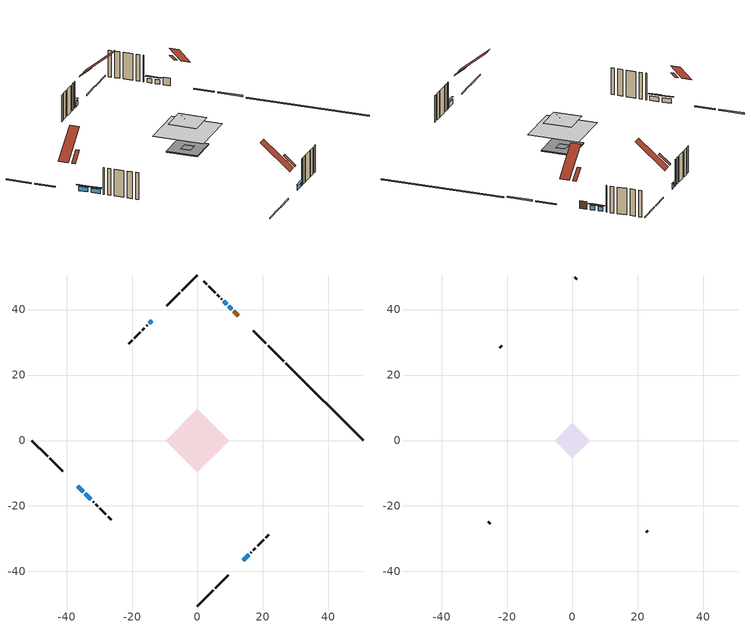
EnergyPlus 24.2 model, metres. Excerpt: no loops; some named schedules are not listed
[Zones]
conditioned space
 floor outside (Floor1 construction): -1.83,0 0,1.83 1.83,0 0,-1.83 z0.3
 floor adiabatic (Floor4 construction): -5.88,0 0,5.88 5.88,0 0,-5.88 z0.3
 floor adiabatic (AdiabaticFloorConstruction): -9.7,0 0,9.7 9.7,0 0,-9.7 z5.18
 floor foundation (Slab1 construction): -5.88,0.06 -0.06,5.88 5.88,-0.06 0.06,-5.88 z0
 wall outside (RimJoist1 construction): 0,-50.56 4.82,-45.74 / -50.56,0 -45.74,-4.82 / 0,50.56 -4.82,45.74 / 26.38,24.18 21.55,29.01 z0.3:0.6
 wall outside (RimJoist2 construction): 5.48,-45.08 9.4,-41.17 / -45.08,-5.48 -41.17,-9.4 / -5.48,45.08 -9.4,41.17 / 20.9,29.66 16.98,33.58 z0.3:0.6
 wall outside (AdiabaticWallConstruction 1): 12.47,38.09 11.11,39.45 z0.3:2.33
 wall outside (AdiabaticWallConstruction): 10.45,40.11 9.59,40.97 / -36.65,-13.91 -34.93,-15.63 / -13.91,36.65 -14.77,35.79 / 13.91,-36.65 15.63,-34.93 / 8.93,41.63 8.07,42.49 / -34.27,-16.29 -32.55,-18.01 z0.3:1.52
 wall outside (Wall1 construction): 16.29,-34.27 16.42,-34.14 / -31.89,-18.67 -31.76,-18.8 / -15.43,35.13 -15.56,35 / 7.41,43.15 7.28,43.28 z0.3:7.62
 wall outside (Wall2 construction): 17.08,-33.48 17.69,-32.87 / -31.1,-19.46 -30.49,-20.07 / -16.21,34.35 -16.82,33.74 / 6.63,43.93 6.02,44.54 z0.3:7.62
 wall outside (Wall3 construction): 18.34,-32.22 20.19,-30.37 / -29.84,-20.72 -27.99,-22.57 / -17.48,33.08 -19.33,31.23 / 5.36,45.2 3.51,47.05 z0.3:7.62
 wall outside (Wall4 construction): 20.85,-29.71 21.82,-28.74 / -27.33,-23.23 -26.36,-24.2 / -19.99,30.58 -20.95,29.61 / 2.86,47.71 1.89,48.67 z0.3:7.62
 wall foundation (FoundationWall1 construction): 50.56,0 27.03,23.53 z0:0.3
 window (WindowConstruction): 10.45,40.11 9.59,40.97 z0.3:1.52
 window (WindowConstruction 1): -36.65,-13.91 -34.93,-15.63 z0.3:1.52
 window (WindowConstruction 2): -13.91,36.65 -14.77,35.79 z0.3:1.52
 window (WindowConstruction 3): 13.91,-36.65 15.63,-34.93 z0.3:1.52
 window (WindowConstruction 4): 8.93,41.63 8.07,42.49 z0.3:1.52
 window (WindowConstruction 5): -34.27,-16.29 -32.55,-18.01 z0.3:1.52
 door (Door): 12.47,38.09 11.11,39.45 z0.3:2.33
 ceiling adiabatic (AdiabaticFloorConstruction): 0,-9.7 9.7,0 0,9.7 -9.7,0 z5.18
 roof outside (Roof3 construction): 0,1.68 -1.68,0 0,-1.68 1.68,0 z7.62
 roof outside (Roof4 construction): 13.25,-37.31,7.62 11.12,-35.18,10.13 10.43,-35.87,10.13 12.56,-38,7.62; -37.31,-13.25,7.62 -35.18,-11.12,10.13 -35.87,-10.43,10.13 -38,-12.56,7.62; -13.25,37.31,7.62 -11.12,35.18,10.13 -10.43,35.87,10.13 -12.56,38,7.62; 13.13,37.43,7.62 11,35.31,10.13 11.69,34.61,10.13 13.82,36.74,7.62
attic - vented
 floor to conditioned space (Floor2 construction Reversed): -5.37,0 0,5.37 5.37,0 0,-5.37 z7.62
 floor to conditioned space (Floor3 construction Reversed): -3.63,0 0,3.63 3.63,0 0,-3.63 z7.62
 wall outside (Wall5 construction): 22.47,-28.09 23.05,-27.51 / -25.71,-24.85 -25.13,-25.43 / -21.61,28.95 -22.18,28.38 / 1.23,49.33 0.66,49.9 z0.3:7.62
 roof outside (Roof1 construction): 11.9,-38.66,7.62 6.22,-32.98,14.31 4.37,-34.83,14.31 10.05,-40.51,7.62; -38.66,-11.9,7.62 -32.98,-6.22,14.31 -34.83,-4.37,14.31 -40.51,-10.05,7.62; -11.9,38.66,7.62 -6.22,32.98,14.31 -4.37,34.83,14.31 -10.05,40.51,7.62; 14.48,36.08,7.62 8.8,30.41,14.31 10.64,28.56,14.31 16.32,34.24,7.62
shading: 9.26,41.3 10.78,39.78 11.1,40.11 9.59,41.62 z1.98; -34.6,-15.96 -36.98,-13.58 -37.3,-13.91 -34.93,-16.28 z1.98; -15.1,35.47 -13.58,36.98 -13.91,37.3 -15.42,35.79 z1.98; 15.96,-34.6 13.58,-36.98 13.91,-37.3 16.28,-34.93 z1.98; 7.75,42.82 9.26,41.3 9.58,41.63 8.07,43.14 z1.98; -32.22,-18.34 -34.6,-15.96 -34.92,-16.29 -32.55,-18.66 z1.98
[Building]
Building 1: Terrain=Suburbs
[Site:Location]
Inuvik AP_NT: Latitude {deg}=68.3; Longitude {deg}=-133.48; Time Zone {hr}=-8; Elevation {m}=68; Keep Site Location Information=Yes
[Site:GroundTemperature:Shallow]
-13.1493, -15.9729, -16.199, -14.859, -9.47991, -4.12585, 0.51584, 3.45624, 3.70604, 1.31452, -3.2088, -8.39862
[Site:WaterMainsTemperature]
Calculation Method=Schedule; Temperature Schedule=mains temperature schedule
[Material] Roughness=Rough; Thermal Absorptance=0.9
Name | Thickness {m} | Conductivity {W/m-K} | Density {kg/m3} | Specific Heat {J/kg-K} | Solar Absorptance | Visible Absorptance
asphalt or fiberglass shingles | 0.00635 | 0.162714 | 1121.4 | 1465.45 | 0.4 | 0.4
ceiling loosefill ins | 0.169333 | 0.0480833 | 16.02 | 1046.75 | 0.7 | 0.7
ceiling stud and cavity | 0.1397 | 0.0992955 | 65.682 | 1177.47 | 0.7 | 0.7
ceiling stud and cavity 1 | 0.1397 | 0.102503 | 65.682 | 1177.47 | 0.7 | 0.7
concrete 4.0 in. | 0.1016 | 1.803125 | 2242.8 | 837.4 | 0.7 | 0.7
concrete 8.0 in. | 0.2032 | 1.803125 | 2242.8 | 837.4 | 0.7 | 0.7
door material | 0.04445 | 0.053851 | 512.64 | 1214.23 | 0.7 | 0.7
exterior vertical ins | 0.00139922 | 0.029427 | 32.04 | 1214.23 | 0.7 | 0.7
floor covering | 0.0127 | 0.0433444 | 54.468 | 1339.84 | 0.6 | 0.6
floor rigid ins; rim joist rigid ins; wall rigid ins 1 | 0.103632 | 0.029427 | 32.04 | 1214.23 | 0.7 | 0.7
floor rigid ins 1; wall rigid ins 2 | 0.512978 | 0.029427 | 32.04 | 1214.23 | 0.7 | 0.7
floor stud and cavity | 0.1397 | 0.151351 | 92.3553 | 1139.71 | 0.7 | 0.7
floor stud and cavity 1 | 0.1397 | 0.160962 | 92.3553 | 1139.71 | 0.7 | 0.7
floor stud and cavity 2 | 0.1397 | 1.75129 | 37.0049 | 1207.88 | 0.7 | 0.7
furniture material conditioned space 1 | 0.1524 | 0.115458 | 640.8 | 1214.23 | 0.6 | 0.6
gypsum board | 0.0127 | 0.160291 | 801 | 837.4 | 0.6 | 0.6
gypsum board 1 | 0.0127 | 0.160291 | 801 | 837.4 | 0.7 | 0.7
osb sheathing 0.5 in. | 0.0127 | 0.115458 | 512.64 | 1214.23 | 0.7 | 0.7
osb sheathing 0.75 in. | 0.01905 | 0.115458 | 512.64 | 1214.23 | 0.7 | 0.7
osb sheathing 2.0 in. | 0.0508 | 0.115458 | 512.64 | 1214.23 | 0.7 | 0.7
rim joist stud and cavity | 0.0508 | 0.0689235 | 125.044 | 1163.47 | 0.6 | 0.6
rim joist stud and cavity 1 | 0.0508 | 0.0690886 | 125.044 | 1163.47 | 0.6 | 0.6
roof rigid ins; wall rigid ins | 0.051816 | 0.029427 | 32.04 | 1214.23 | 0.7 | 0.7
roof stud and cavity | 0.2032 | 0.284982 | 78.34581 | 1123.46 | 0.7 | 0.7
roof stud and cavity 1 | 0.2032 | 0.214545 | 78.34581 | 1123.46 | 0.7 | 0.7
wall stud and cavity | 0.1397 | 0.0853101 | 139.0536 | 1170.24 | 0.7 | 0.7
wall stud and cavity 1 | 0.1397 | 0.0764338 | 139.0536 | 1170.24 | 0.7 | 0.7
wall stud and cavity 2 | 0.1397 | 0.385153 | 139.0536 | 1170.24 | 0.7 | 0.7
wall stud and cavity 3 | 0.1397 | 0.508607 | 139.0536 | 1170.24 | 0.7 | 0.7
wall stud and cavity 4 | 0.0889 | 6.1454 | 50.32683 | 1063.81 | 0.6 | 0.6
wall stud and cavity 5 | 0.0889 | 0.380278 | 52.3479 | 1209.89 | 0.7 | 0.7
wall stud and cavity 6 | 0.0889 | 0.391764 | 83.0341 | 1211.67 | 0.7 | 0.7
wood siding | 0.0254 | 0.102417 | 544.68 | 1172.36 | 0.4 | 0.4
wood siding 1 | 0.00254 | 0.102417 | 544.68 | 1172.36 | 0.4 | 0.4
wood siding 2; wood siding 3; wood siding 4 | 0.0254 | 0.102417 | 544.68 | 1172.36 | 0.7 | 0.7
[WindowMaterial:SimpleGlazingSystem]
WindowMaterial: U-Factor {W/m2-K}=2.78619; Solar Heat Gain Coefficient=0.6
[Construction]
AdiabaticFloorConstruction: floor stud and cavity 2, floor rigid ins 1, osb sheathing 0.75 in., floor covering
AdiabaticWallConstruction: wood siding 3, wall rigid ins 2, wall stud and cavity 5, gypsum board
AdiabaticWallConstruction 1: wood siding 4, wall rigid ins 2, wall stud and cavity 5, gypsum board
Door: door material
Floor1 construction: floor stud and cavity, floor rigid ins, osb sheathing 0.75 in., floor covering
Floor2 construction Reversed: gypsum board, ceiling stud and cavity, ceiling loosefill ins
Floor3 construction Reversed: gypsum board, ceiling stud and cavity 1, ceiling loosefill ins
Floor4 construction: floor stud and cavity 1, floor rigid ins, osb sheathing 0.75 in., floor covering
FoundationWall1 construction: concrete 8.0 in., gypsum board 1
furniture construction conditioned space 1: furniture material conditioned space 1
PartitionWallConstruction: gypsum board, wall stud and cavity 6, gypsum board
RimJoist1 construction: wood siding 2, rim joist rigid ins, osb sheathing 2.0 in., rim joist stud and cavity
RimJoist2 construction: wood siding 2, rim joist rigid ins, osb sheathing 2.0 in., rim joist stud and cavity 1
Roof1 construction: asphalt or fiberglass shingles
Roof3 construction: asphalt or fiberglass shingles, roof rigid ins, osb sheathing 0.75 in., roof stud and cavity, gypsum board
Roof4 construction: asphalt or fiberglass shingles, roof rigid ins, osb sheathing 0.75 in., roof stud and cavity 1, gypsum board
Slab1 construction: concrete 4.0 in.
Wall1 construction: wood siding, wall rigid ins, osb sheathing 0.5 in., wall stud and cavity, gypsum board
Wall2 construction: wood siding, wall rigid ins, osb sheathing 0.5 in., wall stud and cavity 1, gypsum board
Wall3 construction: wood siding, wall rigid ins 1, osb sheathing 0.5 in., wall stud and cavity 2, gypsum board
Wall4 construction: wood siding, wall rigid ins 1, osb sheathing 0.5 in., wall stud and cavity 3, gypsum board
Wall5 construction: wood siding 1, wall stud and cavity 4
WindowConstruction; WindowConstruction 1; WindowConstruction 2; WindowConstruction 3; WindowConstruction 4; WindowConstruction 5: WindowMaterial
[Zone] Multiplier=1; Part of Total Floor Area=Yes
Name | Volume {m3}
attic - vented | 82.1141
conditioned space | 402.2
[Space]
Name | Zone | Volume {m3}
attic - vented 1 | attic - vented | 82.1141
conditioned space 1 | conditioned space | 402.2
[ZoneInfiltration:EffectiveLeakageArea]
infil attic - vented 1: Zone or Space=attic - vented 1; Schedule=Always On Discrete; Effective Air Leakage Area {cm2}=2457.95; Stack Coefficient=0.000974136; Wind Coefficient=2.10877e-05
[ZoneMixing]
whole house fan mix: Zone or Space=attic - vented; Schedule=Always On Continuous; Design Flow Rate Calculation Method=Flow/Zone; Design Flow Rate {m3/s}=0; Source Zone or Space=conditioned space
[SurfaceProperty:ExposedFoundationPerimeter]
Slab1: Exposed Perimeter Calculation Method=TotalExposedPerimeter; Total Exposed Perimeter {m}=33.272
[InternalMass] Zone or ZoneList=conditioned space; Space or SpaceList=conditioned space 1
Name | Construction | Surface Area {m2}
furniture mass conditioned space 1 | furniture construction conditioned space 1 | 133.301
partition wall mass | PartitionWallConstruction | 264.071
[Lights]
interior lighting: Zone or ZoneList or Space or SpaceList=conditioned space 1; Schedule=interior lighting schedule; Design Level Calculation Method=LightingLevel; Lighting Level {W}=343.2; Return Air Fraction=0; Fraction Radiant=0.6; Fraction Visible=0.2; Fraction Replaceable=1
[People]
occupants: Zone or ZoneList or Space or SpaceList=conditioned space 1; Number of People Schedule=occupants schedule; Number of People Calculation Method=People; Number of People=3; Fraction Radiant=0.314171; Sensible Heat Fraction=0.56303; Activity Level Schedule=occupants activity schedule; Carbon Dioxide Generation Rate {m3/s-W}=0; Enable ASHRAE 55 Comfort Warnings=No; Mean Radiant Temperature Calculation Type=EnclosureAveraged
[ElectricEquipment] Zone or ZoneList or Space or SpaceList=conditioned space 1; Design Level Calculation Method=EquipmentLevel
Name | Schedule | Design Level {W} | Fraction Latent | Fraction Radiant | Fraction Lost
clothes dryer | clothes dryer schedule | 140.772 | 0.015 | 0.081 | 0.85
clothes washer | clothes washer schedule | 32.1985 | 0.03 | 0.162 | 0.7
cooking range | cooking range schedule | 215.147 | 0.08 | 0.432 | 0.2
dishwasher | dishwasher schedule | 66.8632 | 0.3 | 0.18 | 0.4
fridge | fridge schedule | 72.9452 | 0 | 0.6 | 0
mech vent bath fan 0 | mech vent bath fan 0 schedule | 25.1 | 0 | 0 | 1
mech vent house fan | mech vent house fan schedule | 0 | 0 | 0 | 1
mech vent house fan cfis | mech vent house fan cfis schedule | 0 | 0 | 0 | 0
mech vent range fan 0 | mech vent range fan 0 schedule | 57 | 0 | 0 | 1
misc plug loads | misc plug loads schedule | 494.7 | 0.045 | 0.513 | 0.1
whole house fan | Always On Discrete | 0 | 0 | 0 | 1
[OtherEquipment] Zone or ZoneList or Space or SpaceList=conditioned space 1; Design Level Calculation Method=EquipmentLevel
Name | Fuel Type | Schedule | Design Level {W} | Fraction Latent | Fraction Radiant | Fraction Lost
clothes dryer 1 | Electricity | clothes dryer schedule | 0 | 0.015 | 0.081 | 0.85
cooking range 1 | Electricity | cooking range schedule | 0 | 0.08 | 0.432 | 0.2
general water use latent | None | general water use schedule | 62.594 | 1 | 0 | 0
general water use sensible | None | general water use schedule | -61.6891 | 0 | 0.6 | 0
mech vent house fan latent load | None | Always On Discrete | 0 | 1 | 0 | 0
mech vent house fan sensible load | None | Always On Discrete | 0 | 0 | 0 | 0
water heater energy adjustment1 | FuelOilNo2 | Always On Discrete | 0.01 | 0 | 0 | 1
[ZoneInfiltration:DesignFlowRate] Zone or ZoneList or Space or SpaceList=conditioned space 1; Schedule=Always On Discrete; Design Flow Rate Calculation Method=Flow/Zone; Design Flow Rate {m3/s}=0
infil flow; natural vent flow; whole house fan flow
[Foundation:Kiva]
Foundation Kiva 1: Initial Indoor Air Temperature {C}=18; Wall Height Above Grade {m}=0.300015; Wall Depth Below Slab {m}=0.2032; Custom Block Material Name 1=exterior vertical ins; Custom Block Depth 1 {m}=0.300015; Custom Block X Position 1 {m}=0.2159; Custom Block Z Position 1 {m}=0
[Foundation:Kiva:Settings]
Soil Conductivity {W/m-K}=0.849921; Soil Density {kg/m3}=1842.3; Soil Specific Heat {J/kg-K}=418.7; Ground Solar Absorptivity=0.9; Ground Thermal Absorptivity=0.9; Ground Surface Roughness {m}=0.03; Far-Field Width {m}=40; Deep-Ground Boundary Condition=ZeroFlux; Deep-Ground Depth {m}=40; Minimum Cell Dimension {m}=0.2; Maximum Cell Growth Coefficient=3; Simulation Timestep=Timestep
[Exterior:Lights]
exterior lighting: Schedule=exterior lighting schedule; Design Level {W}=75.6
[Schedule:Constant]
Name | Hourly Value
Always On Continuous; mech vent house fan schedule; mech vent house fan cfis schedule; Always On Discrete | 1
occupants activity schedule | 117.228
fridge schedule | 0
[Schedule:Week:Daily]
interior lighting schedule Week Rule - Jan1-Jan27: interior lighting schedule day, interior lighting schedule day, interior lighting schedule day, interior lighting schedule day, interior lighting schedule day, interior lighting schedule day, interior lighting schedule day, interior lighting schedule default day, interior lighting schedule default day, interior lighting schedule default day, interior lighting schedule default day, interior lighting schedule default day
interior lighting schedule Week Rule - Jan28-Feb3: interior lighting schedule day, interior lighting schedule day, interior lighting schedule day, interior lighting schedule day, interior lighting schedule day 1, interior lighting schedule day 1, interior lighting schedule day 1, interior lighting schedule default day, interior lighting schedule default day, interior lighting schedule default day, interior lighting schedule default day, interior lighting schedule default day
interior lighting schedule Week Rule - Feb4-Feb24: interior lighting schedule day 1, interior lighting schedule day 1, interior lighting schedule day 1, interior lighting schedule day 1, interior lighting schedule day 1, interior lighting schedule day 1, interior lighting schedule day 1, interior lighting schedule default day, interior lighting schedule default day, interior lighting schedule default day, interior lighting schedule default day, interior lighting schedule default day
interior lighting schedule Week Rule - Feb25-Mar3: interior lighting schedule day 1, interior lighting schedule day 1, interior lighting schedule day 1, interior lighting schedule day 1, interior lighting schedule day 2, interior lighting schedule day 2, interior lighting schedule day 2, interior lighting schedule default day, interior lighting schedule default day, interior lighting schedule default day, interior lighting schedule default day, interior lighting schedule default day
interior lighting schedule Week Rule - Mar4-Mar31: interior lighting schedule day 2, interior lighting schedule day 2, interior lighting schedule day 2, interior lighting schedule day 2, interior lighting schedule day 2, interior lighting schedule day 2, interior lighting schedule day 2, interior lighting schedule default day, interior lighting schedule default day, interior lighting schedule default day, interior lighting schedule default day, interior lighting schedule default day
interior lighting schedule Week Rule - Apr1-Apr28: interior lighting schedule day 3, interior lighting schedule day 3, interior lighting schedule day 3, interior lighting schedule day 3, interior lighting schedule day 3, interior lighting schedule day 3, interior lighting schedule day 3, interior lighting schedule default day, interior lighting schedule default day, interior lighting schedule default day, interior lighting schedule default day, interior lighting schedule default day
interior lighting schedule Week Rule - Apr29-May5: interior lighting schedule day 3, interior lighting schedule day 3, interior lighting schedule day 4, interior lighting schedule day 4, interior lighting schedule day 4, interior lighting schedule day 4, interior lighting schedule day 4, interior lighting schedule default day, interior lighting schedule default day, interior lighting schedule default day, interior lighting schedule default day, interior lighting schedule default day
interior lighting schedule Week Rule - May6-May26: interior lighting schedule day 4, interior lighting schedule day 4, interior lighting schedule day 4, interior lighting schedule day 4, interior lighting schedule day 4, interior lighting schedule day 4, interior lighting schedule day 4, interior lighting schedule default day, interior lighting schedule default day, interior lighting schedule default day, interior lighting schedule default day, interior lighting schedule default day
interior lighting schedule Week Rule - May27-Jun2: interior lighting schedule day 4, interior lighting schedule day 4, interior lighting schedule day 4, interior lighting schedule day 4, interior lighting schedule day 4, interior lighting schedule day 5, interior lighting schedule day 5, interior lighting schedule default day, interior lighting schedule default day, interior lighting schedule default day, interior lighting schedule default day, interior lighting schedule default day
interior lighting schedule Week Rule - Jun3-Jun30: interior lighting schedule day 5, interior lighting schedule day 5, interior lighting schedule day 5, interior lighting schedule day 5, interior lighting schedule day 5, interior lighting schedule day 5, interior lighting schedule day 5, interior lighting schedule default day, interior lighting schedule default day, interior lighting schedule default day, interior lighting schedule default day, interior lighting schedule default day
interior lighting schedule Week Rule - Jul1-Jul28: interior lighting schedule day 6, interior lighting schedule day 6, interior lighting schedule day 6, interior lighting schedule day 6, interior lighting schedule day 6, interior lighting schedule day 6, interior lighting schedule day 6, interior lighting schedule default day, interior lighting schedule default day, interior lighting schedule default day, interior lighting schedule default day, interior lighting schedule default day
interior lighting schedule Week Rule - Jul29-Aug4: interior lighting schedule day 6, interior lighting schedule day 6, interior lighting schedule day 6, interior lighting schedule day 7, interior lighting schedule day 7, interior lighting schedule day 7, interior lighting schedule day 7, interior lighting schedule default day, interior lighting schedule default day, interior lighting schedule default day, interior lighting schedule default day, interior lighting schedule default day
interior lighting schedule Week Rule - Aug5-Aug25: interior lighting schedule day 7, interior lighting schedule day 7, interior lighting schedule day 7, interior lighting schedule day 7, interior lighting schedule day 7, interior lighting schedule day 7, interior lighting schedule day 7, interior lighting schedule default day, interior lighting schedule default day, interior lighting schedule default day, interior lighting schedule default day, interior lighting schedule default day
interior lighting schedule Week Rule - Aug26-Sep1: interior lighting schedule day 7, interior lighting schedule day 7, interior lighting schedule day 7, interior lighting schedule day 7, interior lighting schedule day 7, interior lighting schedule day 7, interior lighting schedule day 8, interior lighting schedule default day, interior lighting schedule default day, interior lighting schedule default day, interior lighting schedule default day, interior lighting schedule default day
interior lighting schedule Week Rule - Sep2-Sep29: interior lighting schedule day 8, interior lighting schedule day 8, interior lighting schedule day 8, interior lighting schedule day 8, interior lighting schedule day 8, interior lighting schedule day 8, interior lighting schedule day 8, interior lighting schedule default day, interior lighting schedule default day, interior lighting schedule default day, interior lighting schedule default day, interior lighting schedule default day
interior lighting schedule Week Rule - Sep30-Oct6: interior lighting schedule day 8, interior lighting schedule day 9, interior lighting schedule day 9, interior lighting schedule day 9, interior lighting schedule day 9, interior lighting schedule day 9, interior lighting schedule day 9, interior lighting schedule default day, interior lighting schedule default day, interior lighting schedule default day, interior lighting schedule default day, interior lighting schedule default day
interior lighting schedule Week Rule - Oct7-Oct27: interior lighting schedule day 9, interior lighting schedule day 9, interior lighting schedule day 9, interior lighting schedule day 9, interior lighting schedule day 9, interior lighting schedule day 9, interior lighting schedule day 9, interior lighting schedule default day, interior lighting schedule default day, interior lighting schedule default day, interior lighting schedule default day, interior lighting schedule default day
interior lighting schedule Week Rule - Oct28-Nov3: interior lighting schedule day 9, interior lighting schedule day 9, interior lighting schedule day 9, interior lighting schedule day 9, interior lighting schedule day 10, interior lighting schedule day 10, interior lighting schedule day 10, interior lighting schedule default day, interior lighting schedule default day, interior lighting schedule default day, interior lighting schedule default day, interior lighting schedule default day
interior lighting schedule Week Rule - Nov4-Nov24: interior lighting schedule day 10, interior lighting schedule day 10, interior lighting schedule day 10, interior lighting schedule day 10, interior lighting schedule day 10, interior lighting schedule day 10, interior lighting schedule day 10, interior lighting schedule default day, interior lighting schedule default day, interior lighting schedule default day, interior lighting schedule default day, interior lighting schedule default day
interior lighting schedule Week Rule - Nov25-Dec1: interior lighting schedule day 10, interior lighting schedule day 10, interior lighting schedule day 10, interior lighting schedule day 10, interior lighting schedule day 10, interior lighting schedule day 10, interior lighting schedule day 11, interior lighting schedule default day, interior lighting schedule default day, interior lighting schedule default day, interior lighting schedule default day, interior lighting schedule default day
interior lighting schedule Week Rule - Dec2-Dec31: interior lighting schedule day 11, interior lighting schedule day 11, interior lighting schedule day 11, interior lighting schedule day 11, interior lighting schedule day 11, interior lighting schedule day 11, interior lighting schedule day 11, interior lighting schedule default day, interior lighting schedule default day, interior lighting schedule default day, interior lighting schedule default day, interior lighting schedule default day
occupants schedule Week Rule - Jan1-Dec31: occupants schedule day, occupants schedule day, occupants schedule day, occupants schedule day, occupants schedule day, occupants schedule day, occupants schedule day, occupants schedule default day, occupants schedule default day, occupants schedule default day, occupants schedule default day, occupants schedule default day
clothes dryer schedule Week Rule - Jan1-Dec31: clothes dryer schedule day, clothes dryer schedule day, clothes dryer schedule day, clothes dryer schedule day, clothes dryer schedule day, clothes dryer schedule day, clothes dryer schedule day, clothes dryer schedule default day, clothes dryer schedule default day, clothes dryer schedule default day, clothes dryer schedule default day, clothes dryer schedule default day
clothes washer schedule Week Rule - Jan1-Dec31: clothes washer schedule day, clothes washer schedule day, clothes washer schedule day, clothes washer schedule day, clothes washer schedule day, clothes washer schedule day, clothes washer schedule day, clothes washer schedule default day, clothes washer schedule default day, clothes washer schedule default day, clothes washer schedule default day, clothes washer schedule default day
cooking range schedule Week Rule - Jan1-Dec31: cooking range schedule day, cooking range schedule day, cooking range schedule day, cooking range schedule day, cooking range schedule day, cooking range schedule day, cooking range schedule day, cooking range schedule default day, cooking range schedule default day, cooking range schedule default day, cooking range schedule default day, cooking range schedule default day
dishwasher schedule Week Rule - Jan1-Dec31: dishwasher schedule day, dishwasher schedule day, dishwasher schedule day, dishwasher schedule day, dishwasher schedule day, dishwasher schedule day, dishwasher schedule day, dishwasher schedule default day, dishwasher schedule default day, dishwasher schedule default day, dishwasher schedule default day, dishwasher schedule default day
mech vent bath fan 0 schedule Week Rule - Jan1-Dec31: mech vent bath fan 0 schedule day, mech vent bath fan 0 schedule day, mech vent bath fan 0 schedule day, mech vent bath fan 0 schedule day, mech vent bath fan 0 schedule day, mech vent bath fan 0 schedule day, mech vent bath fan 0 schedule day, mech vent bath fan 0 schedule default day, mech vent bath fan 0 schedule default day, mech vent bath fan 0 schedule default day, mech vent bath fan 0 schedule default day, mech vent bath fan 0 schedule default day
mech vent range fan 0 schedule Week Rule - Jan1-Dec31: mech vent range fan 0 schedule day, mech vent range fan 0 schedule day, mech vent range fan 0 schedule day, mech vent range fan 0 schedule day, mech vent range fan 0 schedule day, mech vent range fan 0 schedule day, mech vent range fan 0 schedule day, mech vent range fan 0 schedule default day, mech vent range fan 0 schedule default day, mech vent range fan 0 schedule default day, mech vent range fan 0 schedule default day, mech vent range fan 0 schedule default day
misc plug loads schedule Week Rule - Jan1-Dec31: misc plug loads schedule day, misc plug loads schedule day, misc plug loads schedule day, misc plug loads schedule day, misc plug loads schedule day, misc plug loads schedule day, misc plug loads schedule day, misc plug loads schedule default day, misc plug loads schedule default day, misc plug loads schedule default day, misc plug loads schedule default day, misc plug loads schedule default day
general water use schedule Week Rule - Jan1-Dec31: general water use schedule day, general water use schedule day, general water use schedule day, general water use schedule day, general water use schedule day, general water use schedule day, general water use schedule day, general water use schedule default day, general water use schedule default day, general water use schedule default day, general water use schedule default day, general water use schedule default day
exterior lighting schedule Week Rule - Jan1-Jan27: exterior lighting schedule day, exterior lighting schedule day, exterior lighting schedule day, exterior lighting schedule day, exterior lighting schedule day, exterior lighting schedule day, exterior lighting schedule day, exterior lighting schedule default day, exterior lighting schedule default day, exterior lighting schedule default day, exterior lighting schedule default day, exterior lighting schedule default day
exterior lighting schedule Week Rule - Jan28-Feb3: exterior lighting schedule day, exterior lighting schedule day, exterior lighting schedule day, exterior lighting schedule day, exterior lighting schedule day 1, exterior lighting schedule day 1, exterior lighting schedule day 1, exterior lighting schedule default day, exterior lighting schedule default day, exterior lighting schedule default day, exterior lighting schedule default day, exterior lighting schedule default day
exterior lighting schedule Week Rule - Feb4-Feb24: exterior lighting schedule day 1, exterior lighting schedule day 1, exterior lighting schedule day 1, exterior lighting schedule day 1, exterior lighting schedule day 1, exterior lighting schedule day 1, exterior lighting schedule day 1, exterior lighting schedule default day, exterior lighting schedule default day, exterior lighting schedule default day, exterior lighting schedule default day, exterior lighting schedule default day
exterior lighting schedule Week Rule - Feb25-Mar3: exterior lighting schedule day 1, exterior lighting schedule day 1, exterior lighting schedule day 1, exterior lighting schedule day 1, exterior lighting schedule day 2, exterior lighting schedule day 2, exterior lighting schedule day 2, exterior lighting schedule default day, exterior lighting schedule default day, exterior lighting schedule default day, exterior lighting schedule default day, exterior lighting schedule default day
exterior lighting schedule Week Rule - Mar4-Mar31: exterior lighting schedule day 2, exterior lighting schedule day 2, exterior lighting schedule day 2, exterior lighting schedule day 2, exterior lighting schedule day 2, exterior lighting schedule day 2, exterior lighting schedule day 2, exterior lighting schedule default day, exterior lighting schedule default day, exterior lighting schedule default day, exterior lighting schedule default day, exterior lighting schedule default day
exterior lighting schedule Week Rule - Apr1-Apr28: exterior lighting schedule day 3, exterior lighting schedule day 3, exterior lighting schedule day 3, exterior lighting schedule day 3, exterior lighting schedule day 3, exterior lighting schedule day 3, exterior lighting schedule day 3, exterior lighting schedule default day, exterior lighting schedule default day, exterior lighting schedule default day, exterior lighting schedule default day, exterior lighting schedule default day
exterior lighting schedule Week Rule - Apr29-May5: exterior lighting schedule day 3, exterior lighting schedule day 3, exterior lighting schedule day 4, exterior lighting schedule day 4, exterior lighting schedule day 4, exterior lighting schedule day 4, exterior lighting schedule day 4, exterior lighting schedule default day, exterior lighting schedule default day, exterior lighting schedule default day, exterior lighting schedule default day, exterior lighting schedule default day
exterior lighting schedule Week Rule - May6-May26: exterior lighting schedule day 4, exterior lighting schedule day 4, exterior lighting schedule day 4, exterior lighting schedule day 4, exterior lighting schedule day 4, exterior lighting schedule day 4, exterior lighting schedule day 4, exterior lighting schedule default day, exterior lighting schedule default day, exterior lighting schedule default day, exterior lighting schedule default day, exterior lighting schedule default day
exterior lighting schedule Week Rule - May27-Jun2: exterior lighting schedule day 4, exterior lighting schedule day 4, exterior lighting schedule day 4, exterior lighting schedule day 4, exterior lighting schedule day 4, exterior lighting schedule day 5, exterior lighting schedule day 5, exterior lighting schedule default day, exterior lighting schedule default day, exterior lighting schedule default day, exterior lighting schedule default day, exterior lighting schedule default day
exterior lighting schedule Week Rule - Jun3-Jun30: exterior lighting schedule day 5, exterior lighting schedule day 5, exterior lighting schedule day 5, exterior lighting schedule day 5, exterior lighting schedule day 5, exterior lighting schedule day 5, exterior lighting schedule day 5, exterior lighting schedule default day, exterior lighting schedule default day, exterior lighting schedule default day, exterior lighting schedule default day, exterior lighting schedule default day
exterior lighting schedule Week Rule - Jul1-Jul28: exterior lighting schedule day 6, exterior lighting schedule day 6, exterior lighting schedule day 6, exterior lighting schedule day 6, exterior lighting schedule day 6, exterior lighting schedule day 6, exterior lighting schedule day 6, exterior lighting schedule default day, exterior lighting schedule default day, exterior lighting schedule default day, exterior lighting schedule default day, exterior lighting schedule default day
exterior lighting schedule Week Rule - Jul29-Aug4: exterior lighting schedule day 6, exterior lighting schedule day 6, exterior lighting schedule day 6, exterior lighting schedule day 7, exterior lighting schedule day 7, exterior lighting schedule day 7, exterior lighting schedule day 7, exterior lighting schedule default day, exterior lighting schedule default day, exterior lighting schedule default day, exterior lighting schedule default day, exterior lighting schedule default day
exterior lighting schedule Week Rule - Aug5-Aug25: exterior lighting schedule day 7, exterior lighting schedule day 7, exterior lighting schedule day 7, exterior lighting schedule day 7, exterior lighting schedule day 7, exterior lighting schedule day 7, exterior lighting schedule day 7, exterior lighting schedule default day, exterior lighting schedule default day, exterior lighting schedule default day, exterior lighting schedule default day, exterior lighting schedule default day
exterior lighting schedule Week Rule - Aug26-Sep1: exterior lighting schedule day 7, exterior lighting schedule day 7, exterior lighting schedule day 7, exterior lighting schedule day 7, exterior lighting schedule day 7, exterior lighting schedule day 7, exterior lighting schedule day 8, exterior lighting schedule default day, exterior lighting schedule default day, exterior lighting schedule default day, exterior lighting schedule default day, exterior lighting schedule default day
exterior lighting schedule Week Rule - Sep2-Sep29: exterior lighting schedule day 8, exterior lighting schedule day 8, exterior lighting schedule day 8, exterior lighting schedule day 8, exterior lighting schedule day 8, exterior lighting schedule day 8, exterior lighting schedule day 8, exterior lighting schedule default day, exterior lighting schedule default day, exterior lighting schedule default day, exterior lighting schedule default day, exterior lighting schedule default day
exterior lighting schedule Week Rule - Sep30-Oct6: exterior lighting schedule day 8, exterior lighting schedule day 9, exterior lighting schedule day 9, exterior lighting schedule day 9, exterior lighting schedule day 9, exterior lighting schedule day 9, exterior lighting schedule day 9, exterior lighting schedule default day, exterior lighting schedule default day, exterior lighting schedule default day, exterior lighting schedule default day, exterior lighting schedule default day
exterior lighting schedule Week Rule - Oct7-Oct27: exterior lighting schedule day 9, exterior lighting schedule day 9, exterior lighting schedule day 9, exterior lighting schedule day 9, exterior lighting schedule day 9, exterior lighting schedule day 9, exterior lighting schedule day 9, exterior lighting schedule default day, exterior lighting schedule default day, exterior lighting schedule default day, exterior lighting schedule default day, exterior lighting schedule default day
exterior lighting schedule Week Rule - Oct28-Nov3: exterior lighting schedule day 9, exterior lighting schedule day 9, exterior lighting schedule day 9, exterior lighting schedule day 9, exterior lighting schedule day 10, exterior lighting schedule day 10, exterior lighting schedule day 10, exterior lighting schedule default day, exterior lighting schedule default day, exterior lighting schedule default day, exterior lighting schedule default day, exterior lighting schedule default day
exterior lighting schedule Week Rule - Nov4-Nov24: exterior lighting schedule day 10, exterior lighting schedule day 10, exterior lighting schedule day 10, exterior lighting schedule day 10, exterior lighting schedule day 10, exterior lighting schedule day 10, exterior lighting schedule day 10, exterior lighting schedule default day, exterior lighting schedule default day, exterior lighting schedule default day, exterior lighting schedule default day, exterior lighting schedule default day
exterior lighting schedule Week Rule - Nov25-Dec1: exterior lighting schedule day 10, exterior lighting schedule day 10, exterior lighting schedule day 10, exterior lighting schedule day 10, exterior lighting schedule day 10, exterior lighting schedule day 10, exterior lighting schedule day 11, exterior lighting schedule default day, exterior lighting schedule default day, exterior lighting schedule default day, exterior lighting schedule default day, exterior lighting schedule default day
exterior lighting schedule Week Rule - Dec2-Dec31: exterior lighting schedule day 11, exterior lighting schedule day 11, exterior lighting schedule day 11, exterior lighting schedule day 11, exterior lighting schedule day 11, exterior lighting schedule day 11, exterior lighting schedule day 11, exterior lighting schedule default day, exterior lighting schedule default day, exterior lighting schedule default day, exterior lighting schedule default day, exterior lighting schedule default day
[Schedule:Year]
interior lighting schedule: interior lighting schedule Week Rule - Jan1-Jan27, 1, 1, 1, 27, interior lighting schedule Week Rule - Jan28-Feb3, 1, 28, 2, 3, interior lighting schedule Week Rule - Feb4-Feb24, 2, 4, 2, 24, interior lighting schedule Week Rule - Feb25-Mar3, 2, 25, 3, 3, interior lighting schedule Week Rule - Mar4-Mar31, 3, 4, 3, 31, interior lighting schedule Week Rule - Apr1-Apr28, 4, 1, 4, 28, interior lighting schedule Week Rule - Apr29-May5, 4, 29, 5, 5, interior lighting schedule Week Rule - May6-May26, 5, 6, 5, 26, interior lighting schedule Week Rule - May27-Jun2, 5, 27, 6, 2, interior lighting schedule Week Rule - Jun3-Jun30, 6, 3, 6, 30, interior lighting schedule Week Rule - Jul1-Jul28, 7, 1, 7, 28, interior lighting schedule Week Rule - Jul29-Aug4, 7, 29, 8, 4, interior lighting schedule Week Rule - Aug5-Aug25, 8, 5, 8, 25, interior lighting schedule Week Rule - Aug26-Sep1, 8, 26, 9, 1, interior lighting schedule Week Rule - Sep2-Sep29, 9, 2, 9, 29, interior lighting schedule Week Rule - Sep30-Oct6, 9, 30, 10, 6, interior lighting schedule Week Rule - Oct7-Oct27, 10, 7, 10, 27, interior lighting schedule Week Rule - Oct28-Nov3, 10, 28, 11, 3, interior lighting schedule Week Rule - Nov4-Nov24, 11, 4, 11, 24, interior lighting schedule Week Rule - Nov25-Dec1, 11, 25, 12, 1, interior lighting schedule Week Rule - Dec2-Dec31, 12, 2, 12, 31
occupants schedule: occupants schedule Week Rule - Jan1-Dec31, 1, 1, 12, 31
clothes dryer schedule: clothes dryer schedule Week Rule - Jan1-Dec31, 1, 1, 12, 31
clothes washer schedule: clothes washer schedule Week Rule - Jan1-Dec31, 1, 1, 12, 31
cooking range schedule: cooking range schedule Week Rule - Jan1-Dec31, 1, 1, 12, 31
dishwasher schedule: dishwasher schedule Week Rule - Jan1-Dec31, 1, 1, 12, 31
mech vent bath fan 0 schedule: mech vent bath fan 0 schedule Week Rule - Jan1-Dec31, 1, 1, 12, 31
mech vent range fan 0 schedule: mech vent range fan 0 schedule Week Rule - Jan1-Dec31, 1, 1, 12, 31
misc plug loads schedule: misc plug loads schedule Week Rule - Jan1-Dec31, 1, 1, 12, 31
general water use schedule: general water use schedule Week Rule - Jan1-Dec31, 1, 1, 12, 31
exterior lighting schedule: exterior lighting schedule Week Rule - Jan1-Jan27, 1, 1, 1, 27, exterior lighting schedule Week Rule - Jan28-Feb3, 1, 28, 2, 3, exterior lighting schedule Week Rule - Feb4-Feb24, 2, 4, 2, 24, exterior lighting schedule Week Rule - Feb25-Mar3, 2, 25, 3, 3, exterior lighting schedule Week Rule - Mar4-Mar31, 3, 4, 3, 31, exterior lighting schedule Week Rule - Apr1-Apr28, 4, 1, 4, 28, exterior lighting schedule Week Rule - Apr29-May5, 4, 29, 5, 5, exterior lighting schedule Week Rule - May6-May26, 5, 6, 5, 26, exterior lighting schedule Week Rule - May27-Jun2, 5, 27, 6, 2, exterior lighting schedule Week Rule - Jun3-Jun30, 6, 3, 6, 30, exterior lighting schedule Week Rule - Jul1-Jul28, 7, 1, 7, 28, exterior lighting schedule Week Rule - Jul29-Aug4, 7, 29, 8, 4, exterior lighting schedule Week Rule - Aug5-Aug25, 8, 5, 8, 25, exterior lighting schedule Week Rule - Aug26-Sep1, 8, 26, 9, 1, exterior lighting schedule Week Rule - Sep2-Sep29, 9, 2, 9, 29, exterior lighting schedule Week Rule - Sep30-Oct6, 9, 30, 10, 6, exterior lighting schedule Week Rule - Oct7-Oct27, 10, 7, 10, 27, exterior lighting schedule Week Rule - Oct28-Nov3, 10, 28, 11, 3, exterior lighting schedule Week Rule - Nov4-Nov24, 11, 4, 11, 24, exterior lighting schedule Week Rule - Nov25-Dec1, 11, 25, 12, 1, exterior lighting schedule Week Rule - Dec2-Dec31, 12, 2, 12, 31
[Schedule:Compact]
mains temperature schedule: Through: 01/01, For: AllDays, Until: 24:00, 0, Through: 01/02, For: AllDays, Until: 24:00, 0, Through: 01/03, For: AllDays, Until: 24:00, 0, Through: 01/04, For: AllDays, Until: 24:00, 0, Through: 01/05, For: AllDays, Until: 24:00, 0, Through: 01/06, For: AllDays, Until: 24:00, 0, Through: 01/07, For: AllDays, Until: 24:00, 0, Through: 01/08, For: AllDays, Until: 24:00, 0, Through: 01/09, For: AllDays, Until: 24:00, 0, Through: 01/10, For: AllDays, Until: 24:00, 0, Through: 01/11, For: AllDays, Until: 24:00, 0, Through: 01/12, For: AllDays, Until: 24:00, 0, Through: 01/13, For: AllDays, Until: 24:00, 0, Through: 01/14, For: AllDays, Until: 24:00, 0, Through: 01/15, For: AllDays, Until: 24:00, 0, Through: 01/16, For: AllDays, Until: 24:00, 0, Through: 01/17, For: AllDays, Until: 24:00, 0, Through: 01/18, For: AllDays, Until: 24:00, 0, Through: 01/19, For: AllDays, Until: 24:00, 0, Through: 01/20, For: AllDays, Until: 24:00, 0, Through: 01/21, For: AllDays, Until: 24:00, 0, Through: 01/22, For: AllDays, Until: 24:00, 0, Through: 01/23, For: AllDays, Until: 24:00, 0, Through: 01/24, For: AllDays, Until: 24:00, 0, Through: 01/25, For: AllDays, Until: 24:00, 0, Through: 01/26, For: AllDays, Until: 24:00, 0, Through: 01/27, For: AllDays, Until: 24:00, 0, Through: 01/28, For: AllDays, Until: 24:00, 0, Through: 01/29, For: AllDays, Until: 24:00, 0, Through: 01/30, For: AllDays, Until: 24:00, 0, Through: 01/31, For: AllDays, Until: 24:00, 0, Through: 02/01, For: AllDays, Until: 24:00, 0, Through: 02/02, For: AllDays, Until: 24:00, 0, Through: 02/03, For: AllDays, Until: 24:00, 0, Through: 02/04, For: AllDays, Until: 24:00, 0, Through: 02/05, For: AllDays, Until: 24:00, 0, Through: 02/06, For: AllDays, Until: 24:00, 0, Through: 02/07, For: AllDays, Until: 24:00, 0, Through: 02/08, For: AllDays, Until: 24:00, 0, Through: 02/09, For: AllDays, Until: 24:00, 0, Through: 02/10, For: AllDays, Until: 24:00, 0, Through: 02/11, For: AllDays, Until: 24:00, 0, Through: 02/12, For: AllDays, Until: 24:00, 0, Through: 02/13, For: AllDays, Until: 24:00, 0, Through: 02/14, For: AllDays, Until: 24:00, 0, Through: 02/15, For: AllDays, Until: 24:00, 0, Through: 02/16, For: AllDays, Until: 24:00, 0, Through: 02/17, For: AllDays, Until: 24:00, 0, Through: 02/18, For: AllDays, Until: 24:00, 0, Through: 02/19, For: AllDays, Until: 24:00, 0, Through: 02/20, For: AllDays, Until: 24:00, 0, Through: 02/21, For: AllDays, Until: 24:00, 0, Through: 02/22, For: AllDays, Until: 24:00, 0, Through: 02/23, For: AllDays, Until: 24:00, 0, Through: 02/24, For: AllDays, Until: 24:00, 0, Through: 02/25, For: AllDays, Until: 24:00, 0, Through: 02/26, For: AllDays, Until: 24:00, 0, Through: 02/27, For: AllDays, Until: 24:00, 0, Through: 02/28, For: AllDays, Until: 24:00, 0, Through: 03/01, For: AllDays, Until: 24:00, 0, Through: 03/02, For: AllDays, Until: 24:00, 0, Through: 03/03, For: AllDays, Until: 24:00, 0, Through: 03/04, For: AllDays, Until: 24:00, 0, Through: 03/05, For: AllDays, Until: 24:00, 0, Through: 03/06, For: AllDays, Until: 24:00, 0, Through: 03/07, For: AllDays, Until: 24:00, 0, Through: 03/08, For: AllDays, Until: 24:00, 0, Through: 03/09, For: AllDays, Until: 24:00, 0, Through: 03/10, For: AllDays, Until: 24:00, 0, Through: 03/11, For: AllDays, Until: 24:00, 0, Through: 03/12, For: AllDays, Until: 24:00, 0, Through: 03/13, For: AllDays, Until: 24:00, 0, Through: 03/14, For: AllDays, Until: 24:00, 0, Through: 03/15, For: AllDays, Until: 24:00, 0, Through: 03/16, For: AllDays, Until: 24:00, 0, Through: 03/17, For: AllDays, Until: 24:00, 0, Through: 03/18, For: AllDays, Until: 24:00, 0, Through: 03/19, For: AllDays, Until: 24:00, 0, Through: 03/20, For: AllDays, Until: 24:00, 0, Through: 03/21, For: AllDays, Until: 24:00, 0, Through: 03/22, For: AllDays, Until: 24:00, 0, Through: 03/23, For: AllDays, Until: 24:00, 0, Through: 03/24, For: AllDays, Until: 24:00, 0, Through: 03/25, For: AllDays, Until: 24:00, 0, Through: 03/26, For: AllDays, Until: 24:00, 0, Through: 03/27, For: AllDays, Until: 24:00, 0, Through: 03/28, For: AllDays, Until: 24:00, 0, Through: 03/29, For: AllDays, Until: 24:00, 0, Through: 03/30, For: AllDays, Until: 24:00, 0, Through: 03/31, For: AllDays, Until: 24:00, 0, Through: 04/01, For: AllDays, Until: 24:00, 0, Through: 04/02, For: AllDays, Until: 24:00, 0, Through: 04/03, For: AllDays, Until: 24:00, 0, Through: 04/04, For: AllDays, Until: 24:00, 0, Through: 04/05, For: AllDays, Until: 24:00, 0, Through: 04/06, For: AllDays, Until: 24:00, 0, Through: 04/07, For: AllDays, Until: 24:00, 0, Through: 04/08, For: AllDays, Until: 24:00, 0, Through: 04/09, For: AllDays, Until: 24:00, 0, Through: 04/10, For: AllDays, Until: 24:00, 0, Through: 04/11, For: AllDays, Until: 24:00, 0, Through: 04/12, For: AllDays, Until: 24:00, 0, Through: 04/13, For: AllDays, Until: 24:00, 0, Through: 04/14, For: AllDays, Until: 24:00, 0, Through: 04/15, For: AllDays, Until: 24:00, 0, Through: 04/16, For: AllDays, Until: 24:00, 0, Through: 04/17, For: AllDays, Until: 24:00, 0, Through: 04/18, For: AllDays, Until: 24:00, 0, Through: 04/19, For: AllDays, Until: 24:00, 0, Through: 04/20, For: AllDays, Until: 24:00, 0, Through: 04/21, For: AllDays, Until: 24:00, 0, Through: 04/22, For: AllDays, Until: 24:00, 0, Through: 04/23, For: AllDays, Until: 24:00, 0, Through: 04/24, For: AllDays, Until: 24:00, 0, Through: 04/25, For: AllDays, Until: 24:00, 0, Through: 04/26, For: AllDays, Until: 24:00, 0, Through: 04/27, For: AllDays, Until: 24:00, 0, Through: 04/28, For: AllDays, Until: 24:00, 0, Through: 04/29, For: AllDays, Until: 24:00, 0, Through: 04/30, For: AllDays, Until: 24:00, 0, Through: 05/01, For: AllDays, Until: 24:00, 0, Through: 05/02, For: AllDays, Until: 24:00, 0, Through: 05/03, For: AllDays, Until: 24:00, 0, Through: 05/04, For: AllDays, Until: 24:00, 0, Through: 05/05, For: AllDays, Until: 24:00, 0, Through: 05/06, For: AllDays, Until: 24:00, 0, Through: 05/07, For: AllDays, Until: 24:00, 0, Through: 05/08, For: AllDays, Until: 24:00, 0, Through: 05/09, For: AllDays, Until: 24:00, 0, Through: 05/10, For: AllDays, Until: 24:00, 0, Through: 05/11, For: AllDays, Until: 24:00, 0, Through: 05/12, For: AllDays, Until: 24:00, 0, Through: 05/13, For: AllDays, Until: 24:00, 0, Through: 05/14, For: AllDays, Until: 24:00, 0, Through: 05/15, For: AllDays, Until: 24:00, 0, Through: 05/16, For: AllDays, Until: 24:00, 0, Through: 05/17, For: AllDays, Until: 24:00, 0, Through: 05/18, For: AllDays, Until: 24:00, 0, Through: 05/19, For: AllDays, Until: 24:00, 0, Through: 05/20, For: AllDays, Until: 24:00, 0, Through: 05/21, For: AllDays, Until: 24:00, 0, Through: 05/22, For: AllDays, Until: 24:00, 0, Through: 05/23, For: AllDays, Until: 24:00, 0, Through: 05/24, For: AllDays, Until: 24:00, 0, Through: 05/25, For: AllDays, Until: 24:00, 0, Through: 05/26, For: AllDays, Until: 24:00, 0, Through: 05/27, For: AllDays, Until: 24:00, 0, Through: 05/28, For: AllDays, Until: 24:00, 0, Through: 05/29, For: AllDays, Until: 24:00, 0, Through: 05/30, For: AllDays, Until: 24:00, 0, Through: 05/31, For: AllDays, Until: 24:00, 0, Through: 06/01, For: AllDays, Until: 24:00, 0, Through: 06/02, For: AllDays, Until: 24:00, 0, Through: 06/03, For: AllDays, Until: 24:00, 0, Through: 06/04, For: AllDays, Until: 24:00, 0, Through: 06/05, For: AllDays, Until: 24:00, 0, Through: 06/06, For: AllDays, Until: 24:00, 0, Through: 06/07, For: AllDays, Until: 24:00, 0, Through: 06/08, For: AllDays, Until: 24:00, 0, Through: 06/09, For: AllDays, Until: 24:00, 0, Through: 06/10, For: AllDays, Until: 24:00, 0, Through: 06/11, For: AllDays, Until: 24:00, 0, Through: 06/12, For: AllDays, Until: 24:00, 0, Through: 06/13, For: AllDays, Until: 24:00, 0, Through: 06/14, For: AllDays, Until: 24:00, 0, Through: 06/15, For: AllDays, Until: 24:00, 0, Through: 06/16, For: AllDays, Until: 24:00, 0, Through: 06/17, For: AllDays, Until: 24:00, 0, Through: 06/18, For: AllDays, Until: 24:00, 0, Through: 06/19, For: AllDays, Until: 24:00, 0, Through: 06/20, For: AllDays, Until: 24:00, 0, Through: 06/21, For: AllDays, Until: 24:00, 0, Through: 06/22, For: AllDays, Until: 24:00, 0, Through: 06/23, For: AllDays, Until: 24:00, 0, Through: 06/24, For: AllDays, Until: 24:00, 0, Through: 06/25, For: AllDays, Until: 24:00, 0, Through: 06/26, For: AllDays, Until: 24:00, 0, Through: 06/27, For: AllDays, Until: 24:00, 0, Through: 06/28, For: AllDays, Until: 24:00, 0, Through: 06/29, For: AllDays, Until: 24:00, 0, Through: 06/30, For: AllDays, Until: 24:00, 0, Through: 07/01, For: AllDays, Until: 24:00, 0, Through: 07/02, For: AllDays, Until: 24:00, 0, Through: 07/03, For: AllDays, Until: 24:00, 0, Through: 07/04, For: AllDays, Until: 24:00, 0, Through: 07/05, For: AllDays, Until: 24:00, 0, Through: 07/06, For: AllDays, Until: 24:00, 0, Through: 07/07, For: AllDays, Until: 24:00, 0, Through: 07/08, For: AllDays, Until: 24:00, 0, Through: 07/09, For: AllDays, Until: 24:00, 0, Through: 07/10, For: AllDays, Until: 24:00, 0, Through: 07/11, For: AllDays, Until: 24:00, 0, Through: 07/12, For: AllDays, Until: 24:00, 0, Through: 07/13, For: AllDays, Until: 24:00, 0, Through: 07/14, For: AllDays, Until: 24:00, 0, Through: 07/15, For: AllDays, Until: 24:00, 0, Through: 07/16, For: AllDays, Until: 24:00, 0, Through: 07/17, For: AllDays, Until: 24:00, 0, Through: 07/18, For: AllDays, Until: 24:00, 0, Through: 07/19, For: AllDays, Until: 24:00, 0, Through: 07/20, For: AllDays, Until: 24:00, 0, Through: 07/21, For: AllDays, Until: 24:00, 0, Through: 07/22, For: AllDays, Until: 24:00, 0, Through: 07/23, For: AllDays, Until: 24:00, 0, Through: 07/24, For: AllDays, Until: 24:00, 0, Through: 07/25, For: AllDays, Until: 24:00, 0, Through: 07/26, For: AllDays, Until: 24:00, 0, Through: 07/27, For: AllDays, Until: 24:00, 0, Through: 07/28, For: AllDays, Until: 24:00, 0, Through: 07/29, For: AllDays, Until: 24:00, 0, Through: 07/30, For: AllDays, Until: 24:00, 0, Through: 07/31, For: AllDays, Until: 24:00, 0, Through: 08/01, For: AllDays, Until: 24:00, 0, Through: 08/02, For: AllDays, Until: 24:00, 0, Through: 08/03, For: AllDays, Until: 24:00, 0, Through: 08/04, For: AllDays, Until: 24:00, 0, Through: 08/05, For: AllDays, Until: 24:00, 0, Through: 08/06, For: AllDays, Until: 24:00, 0, Through: 08/07, For: AllDays, Until: 24:00, 0, Through: 08/08, For: AllDays, Until: 24:00, 0, Through: 08/09, For: AllDays, Until: 24:00, 0, Through: 08/10, For: AllDays, Until: 24:00, 0, Through: 08/11, For: AllDays, Until: 24:00, 0, Through: 08/12, For: AllDays, Until: 24:00, 0, Through: 08/13, For: AllDays, Until: 24:00, 0, Through: 08/14, For: AllDays, Until: 24:00, 0, Through: 08/15, For: AllDays, Until: 24:00, 0, Through: 08/16, For: AllDays, Until: 24:00, 0, Through: 08/17, For: AllDays, Until: 24:00, 0, Through: 08/18, For: AllDays, Until: 24:00, 0, Through: 08/19, For: AllDays, Until: 24:00, 0, Through: 08/20, For: AllDays, Until: 24:00, 0, Through: 08/21, For: AllDays, Until: 24:00, 0, Through: 08/22, For: AllDays, Until: 24:00, 0, Through: 08/23, For: AllDays, Until: 24:00, 0, Through: 08/24, For: AllDays, Until: 24:00, 0, Through: 08/25, For: AllDays, Until: 24:00, 0, Through: 08/26, For: AllDays, Until: 24:00, 0, Through: 08/27, For: AllDays, Until: 24:00, 0, Through: 08/28, For: AllDays, Until: 24:00, 0, Through: 08/29, For: AllDays, Until: 24:00, 0, Through: 08/30, For: AllDays, Until: 24:00, 0, Through: 08/31, For: AllDays, Until: 24:00, 0, Through: 09/01, For: AllDays, Until: 24:00, 0, Through: 09/02, For: AllDays, Until: 24:00, 0, Through: 09/03, For: AllDays, Until: 24:00, 0, Through: 09/04, For: AllDays, Until: 24:00, 0, Through: 09/05, For: AllDays, Until: 24:00, 0, Through: 09/06, For: AllDays, Until: 24:00, 0, Through: 09/07, For: AllDays, Until: 24:00, 0, Through: 09/08, For: AllDays, Until: 24:00, 0, Through: 09/09, For: AllDays, Until: 24:00, 0, Through: 09/10, For: AllDays, Until: 24:00, 0, Through: 09/11, For: AllDays, Until: 24:00, 0, Through: 09/12, For: AllDays, Until: 24:00, 0, Through: 09/13, For: AllDays, Until: 24:00, 0, Through: 09/14, For: AllDays, Until: 24:00, 0, Through: 09/15, For: AllDays, Until: 24:00, 0, Through: 09/16, For: AllDays, Until: 24:00, 0, Through: 09/17, For: AllDays, Until: 24:00, 0, Through: 09/18, For: AllDays, Until: 24:00, 0, Through: 09/19, For: AllDays, Until: 24:00, 0, Through: 09/20, For: AllDays, Until: 24:00, 0, Through: 09/21, For: AllDays, Until: 24:00, 0, Through: 09/22, For: AllDays, Until: 24:00, 0, Through: 09/23, For: AllDays, Until: 24:00, 0, Through: 09/24, For: AllDays, Until: 24:00, 0, Through: 09/25, For: AllDays, Until: 24:00, 0, Through: 09/26, For: AllDays, Until: 24:00, 0, Through: 09/27, For: AllDays, Until: 24:00, 0, Through: 09/28, For: AllDays, Until: 24:00, 0, Through: 09/29, For: AllDays, Until: 24:00, 0, Through: 09/30, For: AllDays, Until: 24:00, 0, Through: 10/01, For: AllDays, Until: 24:00, 0, Through: 10/02, For: AllDays, Until: 24:00, 0, Through: 10/03, For: AllDays, Until: 24:00, 0, Through: 10/04, For: AllDays, Until: 24:00, 0, Through: 10/05, For: AllDays, Until: 24:00, 0, Through: 10/06, For: AllDays, Until: 24:00, 0, Through: 10/07, For: AllDays, Until: 24:00, 0, Through: 10/08, For: AllDays, Until: 24:00, 0, Through: 10/09, For: AllDays, Until: 24:00, 0, Through: 10/10, For: AllDays, Until: 24:00, 0, Through: 10/11, For: AllDays, Until: 24:00, 0, Through: 10/12, For: AllDays, Until: 24:00, 0, Through: 10/13, For: AllDays, Until: 24:00, 0, Through: 10/14, For: AllDays, Until: 24:00, 0, Through: 10/15, For: AllDays, Until: 24:00, 0, Through: 10/16, For: AllDays, Until: 24:00, 0, Through: 10/17, For: AllDays, Until: 24:00, 0, Through: 10/18, For: AllDays, Until: 24:00, 0, Through: 10/19, For: AllDays, Until: 24:00, 0, Through: 10/20, For: AllDays, Until: 24:00, 0, Through: 10/21, For: AllDays, Until: 24:00, 0, Through: 10/22, For: AllDays, Until: 24:00, 0, Through: 10/23, For: AllDays, Until: 24:00, 0, Through: 10/24, For: AllDays, Until: 24:00, 0, Through: 10/25, For: AllDays, Until: 24:00, 0, Through: 10/26, For: AllDays, Until: 24:00, 0, Through: 10/27, For: AllDays, Until: 24:00, 0, Through: 10/28, For: AllDays, Until: 24:00, 0, Through: 10/29, For: AllDays, Until: 24:00, 0, Through: 10/30, For: AllDays, Until: 24:00, 0, Through: 10/31, For: AllDays, Until: 24:00, 0, Through: 11/01, For: AllDays, Until: 24:00, 0, Through: 11/02, For: AllDays, Until: 24:00, 0, Through: 11/03, For: AllDays, Until: 24:00, 0, Through: 11/04, For: AllDays, Until: 24:00, 0, Through: 11/05, For: AllDays, Until: 24:00, 0, Through: 11/06, For: AllDays, Until: 24:00, 0, Through: 11/07, For: AllDays, Until: 24:00, 0, Through: 11/08, For: AllDays, Until: 24:00, 0, Through: 11/09, For: AllDays, Until: 24:00, 0, Through: 11/10, For: AllDays, Until: 24:00, 0, Through: 11/11, For: AllDays, Until: 24:00, 0, Through: 11/12, For: AllDays, Until: 24:00, 0, Through: 11/13, For: AllDays, Until: 24:00, 0, Through: 11/14, For: AllDays, Until: 24:00, 0, Through: 11/15, For: AllDays, Until: 24:00, 0, Through: 11/16, For: AllDays, Until: 24:00, 0, Through: 11/17, For: AllDays, Until: 24:00, 0, Through: 11/18, For: AllDays, Until: 24:00, 0, Through: 11/19, For: AllDays, Until: 24:00, 0, Through: 11/20, For: AllDays, Until: 24:00, 0, Through: 11/21, For: AllDays, Until: 24:00, 0, Through: 11/22, For: AllDays, Until: 24:00, 0, Through: 11/23, For: AllDays, Until: 24:00, 0, Through: 11/24, For: AllDays, Until: 24:00, 0, Through: 11/25, For: AllDays, Until: 24:00, 0, Through: 11/26, For: AllDays, Until: 24:00, 0, Through: 11/27, For: AllDays, Until: 24:00, 0, Through: 11/28, For: AllDays, Until: 24:00, 0, Through: 11/29, For: AllDays, Until: 24:00, 0, Through: 11/30, For: AllDays, Until: 24:00, 0, Through: 12/01, For: AllDays, Until: 24:00, 0, Through: 12/02, For: AllDays, Until: 24:00, 0, Through: 12/03, For: AllDays, Until: 24:00, 0, Through: 12/04, For: AllDays, Until: 24:00, 0, Through: 12/05, For: AllDays, Until: 24:00, 0, Through: 12/06, For: AllDays, Until: 24:00, 0, Through: 12/07, For: AllDays, Until: 24:00, 0, Through: 12/08, For: AllDays, Until: 24:00, 0, Through: 12/09, For: AllDays, Until: 24:00, 0, Through: 12/10, For: AllDays, Until: 24:00, 0, Through: 12/11, For: AllDays, Until: 24:00, 0, Through: 12/12, For: AllDays, Until: 24:00, 0, Through: 12/13, For: AllDays, Until: 24:00, 0, Through: 12/14, For: AllDays, Until: 24:00, 0, Through: 12/15, For: AllDays, Until: 24:00, 0, Through: 12/16, For: AllDays, Until: 24:00, 0, Through: 12/17, For: AllDays, Until: 24:00, 0, Through: 12/18, For: AllDays, Until: 24:00, 0, Through: 12/19, For: AllDays, Until: 24:00, 0, Through: 12/20, For: AllDays, Until: 24:00, 0, Through: 12/21, For: AllDays, Until: 24:00, 0, Through: 12/22, For: AllDays, Until: 24:00, 0, Through: 12/23, For: AllDays, Until: 24:00, 0, Through: 12/24, For: AllDays, Until: 24:00, 0, Through: 12/25, For: AllDays, Until: 24:00, 0, Through: 12/26, For: AllDays, Until: 24:00, 0, Through: 12/27, For: AllDays, Until: 24:00, 0, Through: 12/28, For: AllDays, Until: 24:00, 0, Through: 12/29, For: AllDays, Until: 24:00, 0, Through: 12/30, For: AllDays, Until: 24:00, 0, Through: 12/31, For: AllDays, Until: 24:00, 0
